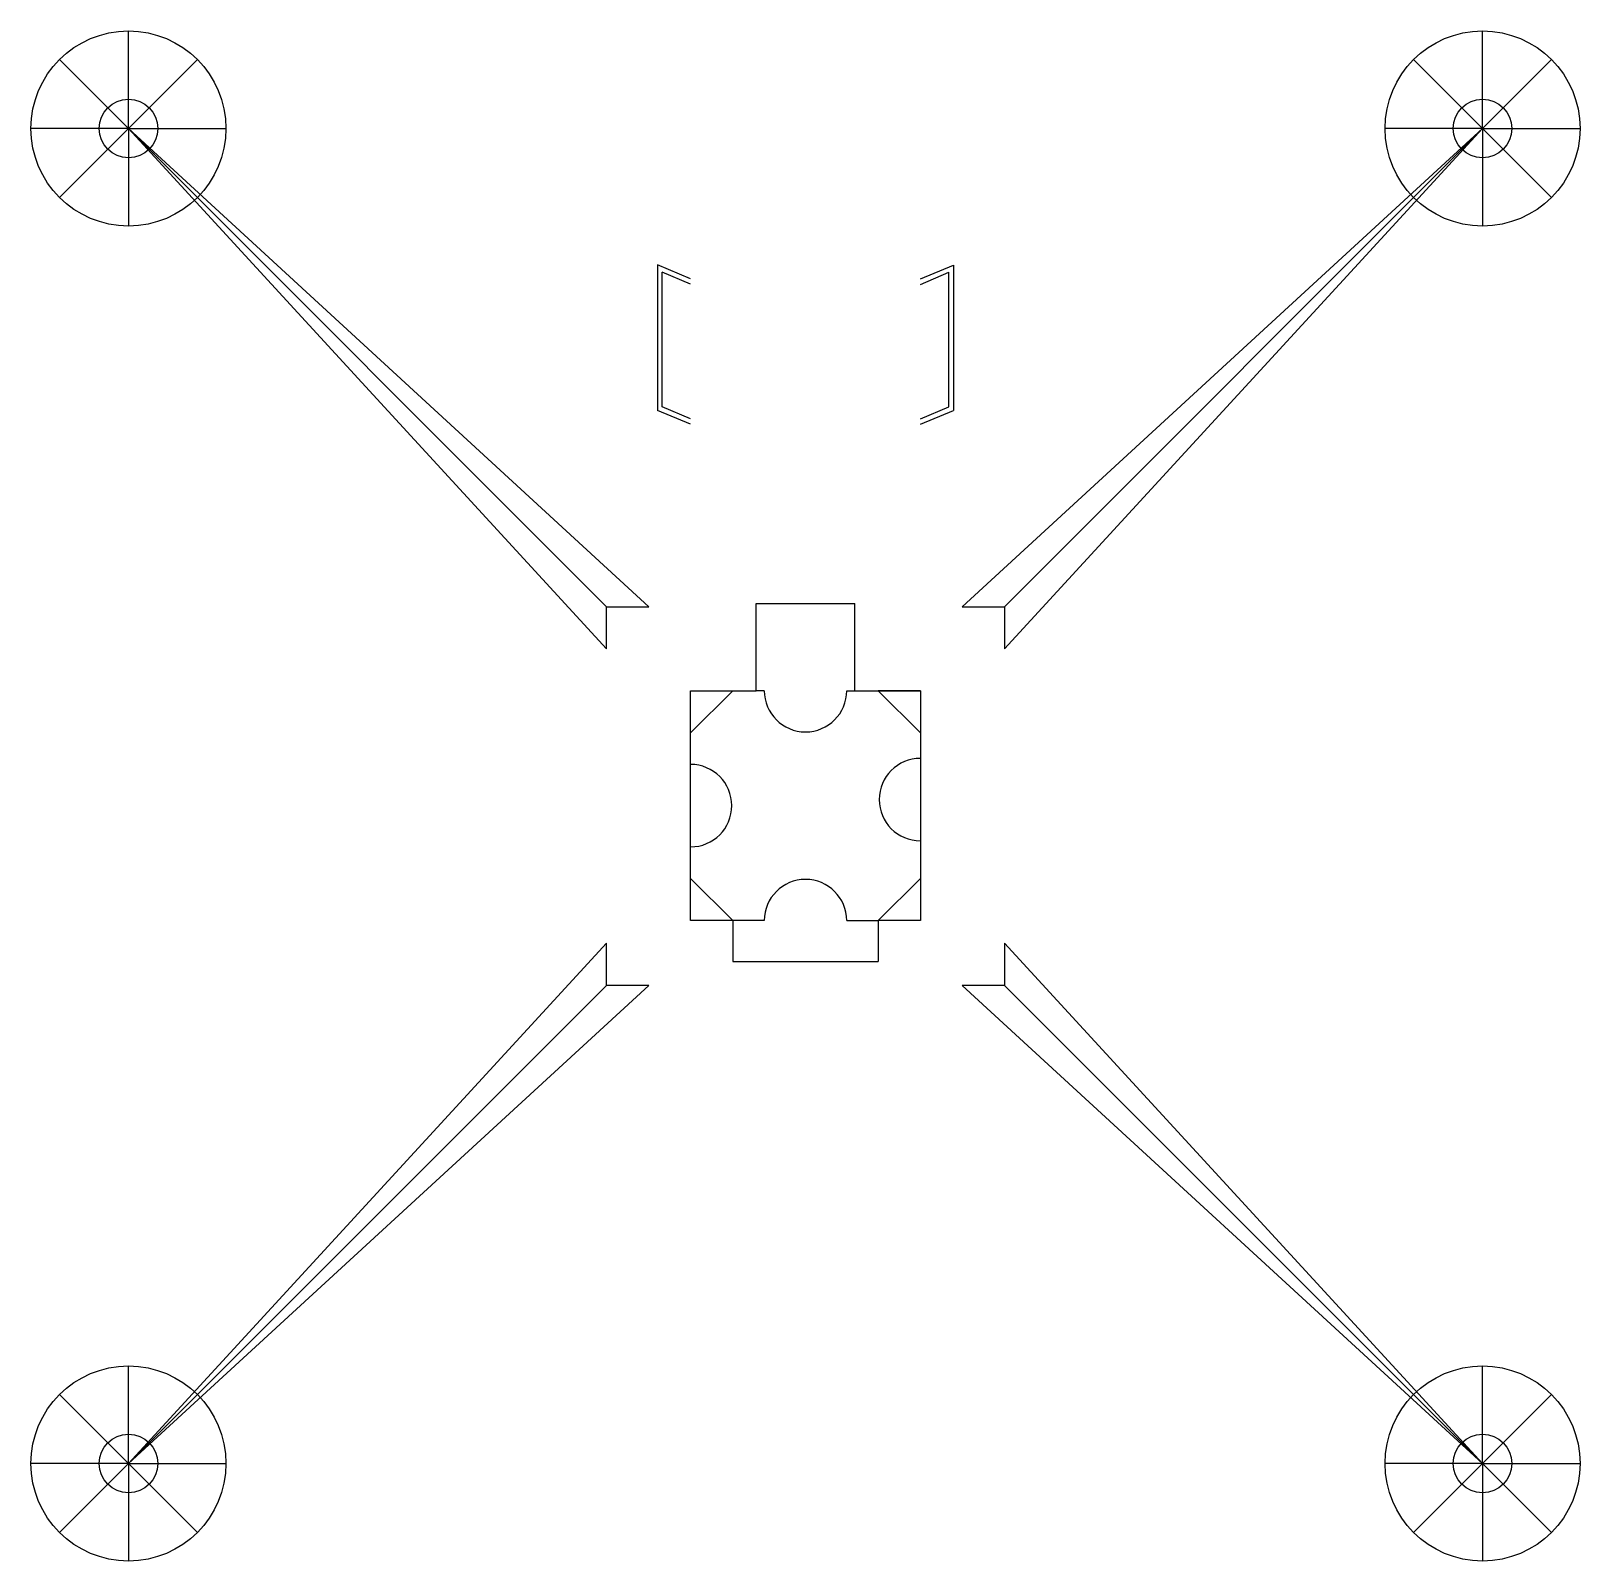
# Model space of a CAD drawing. Header units: inches. Extents: x -247767 to 267317, y -360761 to 23133.
# Drawn here: x -99021 to -89600, y -47653 to -38350 of the extents above; entities that cross this region are included whole.
import ezdxf

# ---------------------------------------------------------------- set-up
doc = ezdxf.new("R2010")
doc.units = ezdxf.units.IN
doc.header["$MEASUREMENT"] = 0

msp = doc.modelspace()

# ---------------------------------------------------------------- linework, layer by layer
for p, q in [((-98427.9, -38942.9), (-98427.9, -38350)), ((-98427.9, -38942.9), (-98427.9, -38350)), ((-90193.4, -38942.9), (-90193.4, -38350)), ((-90193.4, -38942.9), (-90193.4, -38350)), ((-98427.9, -38942.9), (-98847.2, -38523.6)), ((-98427.9, -38942.9), (-98008.7, -38523.6)), ((-90193.4, -38942.9), (-90612.6, -38523.6)), ((-90193.4, -38942.9), (-89774.1, -38523.6)), ((-98427.9, -38942.9), (-99020.9, -38942.9)), ((-98427.9, -38942.9), (-99020.9, -38942.9)), ((-98427.9, -38942.9), (-98847.2, -39362.1)), ((-98427.9, -38942.9), (-95520.6, -41850.3)), ((-98427.9, -38942.9), (-97835, -38942.9)), ((-98427.9, -38942.9), (-98427.9, -39535.8)), ((-98427.9, -38942.9), (-97835, -38942.9)), ((-98427.9, -38942.9), (-98008.7, -39362.1)), ((-98427.9, -38942.9), (-98427.9, -39535.8)), ((-95520.6, -41850.3), (-98427.9, -38942.9)), ((-98427.9, -38942.9), (-95263.5, -41850.3)), ((-95520.6, -42107.3), (-98427.9, -38942.9)), ((-93357.7, -41850.3), (-90193.4, -38942.9)), ((-93100.7, -41850.3), (-90193.4, -38942.9)), ((-90193.4, -38942.9), (-93100.7, -42107.4)), ((-90193.4, -38942.9), (-90786.3, -38942.9)), ((-90193.4, -38942.9), (-90786.3, -38942.9)), ((-90193.4, -38942.9), (-90612.6, -39362.1)), ((-90193.4, -38942.9), (-89600.5, -38942.9)), ((-90193.4, -38942.9), (-90193.4, -39535.8)), ((-90193.4, -38942.9), (-89600.5, -38942.9)), ((-90193.4, -38942.9), (-89774.1, -39362.1)), ((-90193.4, -38942.9), (-90193.4, -39535.8)), ((-95009.7, -42361.1), (-94610.4, -42361.1)), ((-95009.7, -43759.2), (-95009.7, -42361.1)), ((-94010.8, -42361.1), (-93611.6, -42361.1)), ((-93611.6, -42361.1), (-93868.7, -42361.1)), ((-93611.6, -42361.1), (-93868.6, -42361.1)), ((-93611.6, -42361.1), (-93611.6, -43759.2)), ((-93611.6, -42361.1), (-93611.6, -42618.2)), ((-94752.7, -43759.2), (-95009.7, -43759.2)), ((-93611.6, -43759.2), (-93868.7, -43759.2)), ((-98427.9, -47060.1), (-95520.6, -43895.6)), ((-93100.7, -43895.7), (-90193.4, -47060.1)), ((-98427.9, -47060.1), (-95520.6, -44152.7)), ((-95520.6, -44152.7), (-98427.9, -47060.1)), ((-95263.6, -44152.7), (-98427.9, -47060.1)), ((-90193.4, -47060.1), (-93357.9, -44152.7)), ((-93100.7, -44152.7), (-90193.4, -47060.1)), ((-93100.7, -44152.7), (-90193.4, -47060.1)), ((-98427.9, -47060.1), (-98427.9, -46467.2)), ((-98427.9, -47060.1), (-98427.9, -46467.2)), ((-90193.4, -47060.1), (-90193.4, -46467.2)), ((-90193.4, -47060.1), (-90193.4, -46467.2)), ((-98427.9, -47060.1), (-98847.2, -46640.8)), ((-98427.9, -47060.1), (-98008.7, -46640.8)), ((-90193.4, -47060.1), (-90612.6, -46640.8)), ((-90193.4, -47060.1), (-89774.1, -46640.8)), ((-98427.9, -47060.1), (-99020.9, -47060.1)), ((-98427.9, -47060.1), (-99020.9, -47060.1)), ((-98427.9, -47060.1), (-98847.2, -47479.3)), ((-98427.9, -47060.1), (-97835, -47060.1)), ((-98427.9, -47060.1), (-98427.9, -47653)), ((-98427.9, -47060.1), (-97835, -47060.1)), ((-98427.9, -47060.1), (-98008.7, -47479.3)), ((-98427.9, -47060.1), (-98427.9, -47653)), ((-90193.4, -47060.1), (-90786.3, -47060.1)), ((-90193.4, -47060.1), (-90786.3, -47060.1)), ((-90193.4, -47060.1), (-90612.6, -47479.3)), ((-90193.4, -47060.1), (-89600.5, -47060.1)), ((-90193.4, -47060.1), (-90193.4, -47653)), ((-90193.4, -47060.1), (-89600.5, -47060.1)), ((-90193.4, -47060.1), (-89774.1, -47479.3)), ((-90193.4, -47060.1), (-90193.4, -47653))]:
    msp.add_line(p, q)
at = {"color": 7}
for p, q in [((-95009.7, -39857.4), (-95209.9, -39772.8)), ((-95209.9, -39772.8), (-95209.9, -40656.9)), ((-95009.7, -39890.3), (-95183, -39817.2)), ((-95183, -40635.3), (-95183, -39817.2)), ((-93611.6, -39857.5), (-93411.4, -39772.9)), ((-93611.6, -39890.4), (-93438.3, -39817.3)), ((-93438.3, -40635.4), (-93438.3, -39817.3)), ((-93411.4, -39772.9), (-93411.4, -40657)), ((-93411.4, -39772.9), (-93411.4, -39905.4)), ((-93411.4, -39772.9), (-93411.4, -39805.9)), ((-95009.7, -40741.4), (-95209.9, -40656.8)), ((-95009.7, -40741.4), (-95209.9, -40656.9)), ((-95009.7, -40708.4), (-95183, -40635.3)), ((-93611.6, -40708.5), (-93438.3, -40635.4)), ((-93611.6, -40741.5), (-93411.4, -40656.9)), ((-93611.6, -40741.5), (-93411.4, -40657)), ((-95520.6, -42107.3), (-95520.6, -41850.3)), ((-95520.6, -41850.3), (-95263.5, -41850.3)), ((-94610.4, -42361.1), (-94610.4, -41831.2)), ((-94610.4, -41831.2), (-94010.8, -41831.2)), ((-94010.8, -42361.1), (-94010.8, -41831.2)), ((-93357.7, -41850.3), (-93100.7, -41850.3)), ((-93100.7, -41850.3), (-93100.7, -42107.4)), ((-94752.6, -42361.1), (-95009.7, -42618.1)), ((-94752.6, -42361.1), (-94610.4, -42361.1)), ((-94561.2, -42361.1), (-94610.4, -42361.1)), ((-94060, -42361.1), (-94010.8, -42361.1)), ((-94010.8, -42361.1), (-93868.6, -42361.1)), ((-93868.6, -42361.1), (-93611.6, -42618.2)), ((-93611.6, -42618.2), (-93611.6, -42651.2)), ((-94752.7, -43759.2), (-95009.7, -43502.1)), ((-93868.7, -43759.2), (-93611.6, -43502.2)), ((-93611.6, -43469.3), (-93611.6, -43502.2)), ((-94752.7, -43759.2), (-94752.7, -44007.2)), ((-94561.3, -43759.2), (-94752.7, -43759.2)), ((-94060.1, -43759.2), (-93868.7, -43759.2)), ((-93868.7, -43759.2), (-93868.7, -44007.2)), ((-95520.6, -44152.7), (-95520.6, -43895.6)), ((-93100.7, -43895.7), (-93100.7, -44152.7)), ((-94752.7, -44007.2), (-93868.7, -44007.2)), ((-95263.6, -44152.7), (-95520.6, -44152.7)), ((-93100.7, -44152.7), (-93357.9, -44152.7))]:
    msp.add_line(p, q, dxfattribs=at)
for centre, radius in [((-98427.9, -38942.9), 592.9), ((-90193.4, -38942.9), 592.9), ((-98427.9, -38942.9), 177.7), ((-90193.4, -38942.9), 177.7), ((-98427.9, -47060.1), 592.9), ((-90193.4, -47060.1), 592.9), ((-98427.9, -47060.1), 177.7), ((-90193.4, -47060.1), 177.7)]:
    msp.add_circle(centre, radius)
for centre, start, end in [((-94310.6, -42361.1), 180, 0), ((-95009.7, -43060.2), 270, 90), ((-93611.6, -43023.2), 90, 270), ((-94310.7, -43759.2), 0, 180)]:
    msp.add_arc(centre, 250.6, start, end, dxfattribs=at)

doc.saveas('drawing.dxf')
